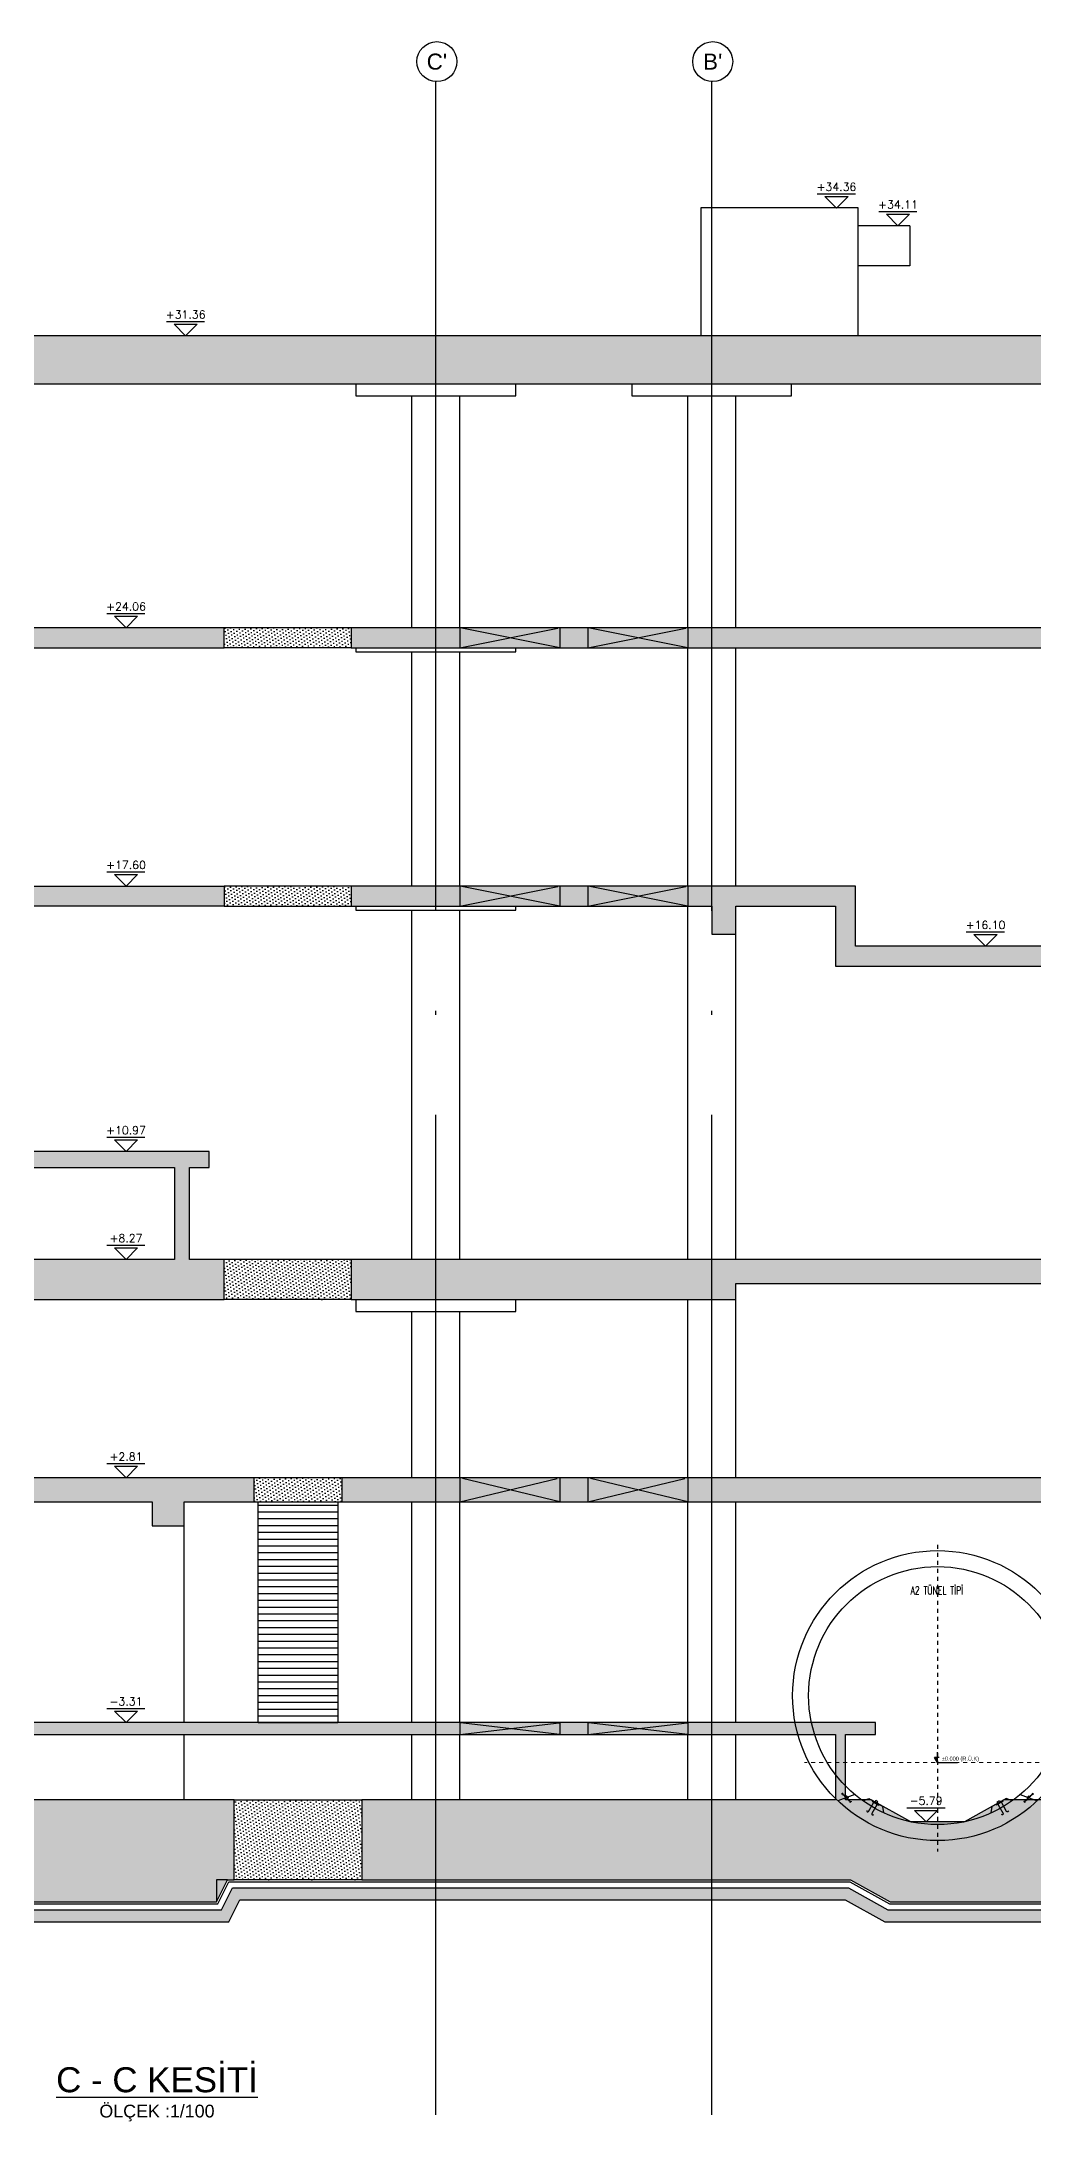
# Model space of a CAD drawing. Header units: millimetres. Extents: x 400408 to 401334, y 4543945 to 4544229.
# Drawn here: x 400843.6 to 400868.4, y 4543952.2 to 4544004.2 of the extents above; entities that cross this region are included whole.
import ezdxf
from ezdxf.enums import TextEntityAlignment as Align

# ---------------------------------------------------------------- set-up
doc = ezdxf.new("R2010")
doc.units = ezdxf.units.MM
for name, pattern in [('AKS', [3, 2.5, -0.25, 0, -0.25]), ('CIZGI', [0.4, 0.25, -0.15]), ('CONTINU', [0]), ('DASHDOT', [1, 0.5, -0.25, 0, -0.25]), ('DASHDOT2', [0.5, 0.25, -0.125, 0, -0.125]), ('HIDDEN', [0.375, 0.25, -0.125])]:
    doc.linetypes.add(name, pattern=pattern)
for name, color, linetype in [('aks prota', 2, 'AKS'), ('AXIS', 8, 'DASHDOT2'), ('caks prota', 4, 'Continuous'), ('görünüş prota', 4, 'Continuous'), ('KALIP', 1, 'Continuous'), ('kesik prota', 2, 'CIZGI'), ('kesit prota', 1, 'Continuous'), ('kesit tarama prota', 252, 'Continuous'), ('KOT', 7, 'Continuous'), ('kot prota', 4, 'Continuous'), ('LINE V2', 7, 'Continuous'), ('merdiven prota', 2, 'Continuous'), ('not prota', 2, 'Continuous'), ('OLCU', 5, 'Continuous'), ('PRT-CST-rc_level', 6, 'Continuous'), ('PRT-CST-rc_levermark', 4, 'Continuous'), ('t35 prota', 3, 'Continuous'), ('taks prota', 7, 'Continuous'), ('tplan prota', 7, 'Continuous'), ('WATER STOP_B', 5, 'Continuous')]:
    doc.layers.add(name, color=color, linetype=linetype)
doc.layers.add('PRT-Geo-Axis', color=12, linetype='DASHDOT', lineweight=18)
doc.styles.add('Arial', font='Arial.ttf')
doc.styles.add('OLCU', font='romanstw.shx')
doc.styles.add('SIMPLXTW', font='simplxtw.shx', dxfattribs={"width": 0.6, "height": 125})
doc.styles.add('TAKS', font='Arial Unicode.ttf')
doc.styles.add('TEXT250', font='romanstw.shx', dxfattribs={"width": 0.8, "height": 25})
doc.styles.add('TUNNELCONSULT', font='Arial.ttf')
pattern_1 = [(36, (401064.47961, 4543652.329636), (-0.014547592, 0.087543451), [0, -0.079375])]

# ---------------------------------------------------------------- blocks, each defined once
blk = doc.blocks.new('KOTK5')
at = {"layer": 'PRT-CST-rc_levermark'}
blk.add_line((217, 160), (-213, 160), dxfattribs=at)
blk.add_lwpolyline([(130, 130), (-130, 130), (0, 0)], close=True, dxfattribs=at)
at = {"layer": 'PRT-CST-rc_level', "style": 'OLCU'}
blk.add_attdef('000.00', text='', height=90, dxfattribs=at).set_placement((0, 193), align=Align.CENTER)
blk = doc.blocks.new('KESITKOT')
at = {"layer": 'KOT', "linetype": 'Continuous'}
h = blk.add_hatch(dxfattribs=at)
h.set_pattern_fill('ANSI31', color=5, scale=200, angle=45, style=0)
h.set_pattern_definition([(90, (63253.653, -35392.017), (25, 5e-15), [])])
h.paths.add_polyline_path([(-150, 260), (0, 260), (0, 0)])
at = {"layer": 'KOT', "color": 4, "linetype": 'Continuous'}
for p, q in [((75, 260), (-150, 260)), ((0, 0), (-150, 260)), ((0, 0), (0, 520)), ((0, 0), (1000, 0))]:
    blk.add_line(p, q, dxfattribs=at)
at = {"layer": 'KOT', "color": 7, "linetype": 'Continuous', "style": 'SIMPLXTW', "width": 0.7}
blk.add_attdef('%%P0.000', (216, 100), '', height=200, dxfattribs=at)
blk = doc.blocks.new('A$C05c5180b')
at = {"layer": 'AXIS', "color": 8, "linetype": 'DASHDOT', "ltscale": 3}
blk.add_line((909, 7722), (909, 60), dxfattribs=at)
at = {"layer": 'KALIP'}
for p, q in [((-1158, 1480), (-1585, 1325)), ((-955, 1324), (-806, 1383)), ((-806, 1383), (-459, 1183)), ((-435, 1024), (-459, 1183)), ((2254, 1024), (2278, 1183)), ((2624, 1383), (2278, 1183)), ((2774, 1324), (2624, 1383)), ((2977, 1480), (3404, 1325))]:
    blk.add_line(p, q, dxfattribs=at)
at = {"layer": 'KALIP', "elevation": 0}
for points in [[(-638, 1333), (-658, 1298), (-606, 1268), (-586, 1303)], [(2457, 1333), (2477, 1298), (2425, 1268), (2405, 1303)]]:
    blk.add_lwpolyline(points, close=True, dxfattribs=at)
at = {"layer": 'KALIP'}
for radius in [3625, 3225]:
    blk.add_circle((909, 3955), radius, dxfattribs=at)
at = {"layer": 'LINE V2', "color": 4, "elevation": 0}
for points in [[(-861, 1086, 1), (-818, 1061), (-696, 1274, -0.414214), (-668, 1281), (-616, 1251, -0.414214), (-609, 1224), (-731, 1011, 1), (-688, 986, -1)], [(2680, 1086, -1), (2637, 1061), (2514, 1274, 0.414214), (2487, 1281), (2435, 1251, 0.414214), (2428, 1224), (2550, 1011, -1), (2507, 986, 1)]]:
    blk.add_lwpolyline(points, format="xyb", dxfattribs=at)
for points in [[(-729, 1316), (-556, 1216), (-546, 1233), (-719, 1333)], [(2548, 1316), (2374, 1216), (2364, 1233), (2538, 1333)]]:
    blk.add_lwpolyline(points, close=True, dxfattribs=at)
at = {"layer": 'PRT-Geo-Axis', "linetype": 'DASHDOT', "ltscale": 3}
blk.add_line((4252, 2280), (-2415, 2280), dxfattribs=at)
at = {"layer": 'WATER STOP_B', "color": 3}
for points in [[(-1339, 1405, 0.57735), (-1339, 1408), (-1368, 1436, 0.57735), (-1371, 1435), (-1378, 1408, -0.57735), (-1381, 1407), (-1419, 1444), (-1424, 1439), (-1427, 1443), (-1422, 1447), (-1450, 1474), (-1454, 1469), (-1458, 1472), (-1453, 1477), (-1470, 1493), (-1488, 1490), (-1492, 1494), (-1467, 1520), (-1463, 1515), (-1466, 1498), (-1449, 1481), (-1444, 1486), (-1441, 1483), (-1445, 1478), (-1418, 1452), (-1414, 1457), (-1410, 1453), (-1415, 1448), (-1383, 1418, 0.57735), (-1380, 1419), (-1374, 1445, -0.57735), (-1370, 1446), (-1329, 1405, -0.57735), (-1330, 1402), (-1355, 1395, 0.57735), (-1356, 1392), (-1324, 1361), (-1320, 1366), (-1316, 1363), (-1321, 1358), (-1294, 1332), (-1289, 1337), (-1285, 1333), (-1290, 1328), (-1273, 1312), (-1255, 1316), (-1251, 1312), (-1276, 1286), (-1280, 1290), (-1277, 1308), (-1294, 1324), (-1299, 1319), (-1302, 1323), (-1298, 1327), (-1325, 1354), (-1330, 1349), (-1333, 1352), (-1328, 1357), (-1366, 1394, -0.57735), (-1366, 1397)], [(3158, 1405, -0.57735), (3157, 1408), (3186, 1436, -0.57735), (3190, 1435), (3196, 1408, 0.57735), (3200, 1407), (3238, 1444), (3242, 1439), (3246, 1443), (3241, 1447), (3268, 1474), (3273, 1469), (3277, 1472), (3272, 1477), (3289, 1493), (3307, 1490), (3311, 1494), (3286, 1520), (3282, 1515), (3285, 1498), (3268, 1481), (3263, 1486), (3260, 1483), (3264, 1478), (3237, 1452), (3232, 1457), (3229, 1453), (3234, 1448), (3202, 1418, -0.57735), (3199, 1419), (3193, 1445, 0.57735), (3189, 1446), (3148, 1405, 0.57735), (3148, 1402), (3174, 1395, -0.57735), (3174, 1392), (3143, 1361), (3138, 1366), (3135, 1363), (3140, 1358), (3112, 1332), (3108, 1337), (3104, 1333), (3109, 1328), (3092, 1312), (3074, 1316), (3070, 1312), (3095, 1286), (3099, 1290), (3096, 1308), (3113, 1324), (3118, 1319), (3121, 1323), (3117, 1327), (3144, 1354), (3148, 1349), (3152, 1352), (3147, 1357), (3185, 1394, 0.57735), (3184, 1397)]]:
    blk.add_lwpolyline(points, format="xyb", close=True, dxfattribs=at)
at = {"layer": 'OLCU'}
ref = blk.add_blockref('KESITKOT', (909, 2280), dxfattribs=dict(at, xscale=0.4999999999987873, yscale=0.4999999999987873, zscale=0.4999999999987873))
ref.add_attrib('%%P0.000', '%%P0.000 (R.Ü.K)', (1017, 2330), dxfattribs={"layer": 'KOT', "color": 1, "linetype": 'Continuous', "height": 100, "style": 'TUNNELCONSULT'})
at = {"layer": 'not prota', "style": 'TEXT250', "width": 0.7}
blk.add_text('A2 TÜNEL TİPİ', height=200, dxfattribs=at).set_placement((891, 6585), align=Align.MIDDLE_CENTER)
blk = doc.blocks.new('C-C Kesiti')
at = {"layer": 'kesit tarama prota'}
h = blk.add_hatch(color=256, dxfattribs=at)
h.dxf.hatch_style = 1
h.paths.add_polyline_path([(401046.007, 4543996.869), (401004.708, 4543996.869), (401004.708, 4543999.869), (401004.338, 4543999.869), (401004.338, 4543995.669), (401033.007, 4543995.669), (401037.007, 4543995.669), (401044.507, 4543995.669), (401044.507, 4543989.569), (401025.984, 4543989.569), (401025.984, 4543989.069), (401044.507, 4543989.069), (401044.507, 4543981.609), (401038.607, 4543981.609), (401038.607, 4543983.109), (401025.984, 4543983.109), (401025.984, 4543982.609), (401035.007, 4543982.609), (401035.007, 4543981.909), (401035.607, 4543981.909), (401035.607, 4543982.609), (401038.107, 4543982.609), (401038.107, 4543981.109), (401044.507, 4543981.109), (401044.507, 4543973.779), (401025.984, 4543973.779), (401025.984, 4543972.779), (401035.607, 4543972.779), (401035.607, 4543973.179), (401044.207, 4543973.179), (401044.207, 4543968.319), (401025.757, 4543968.319), (401025.757, 4543967.719), (401044.207, 4543967.719), (401044.207, 4543960.269), (401042.316, 4543960.269), (401041.327, 4543959.719), (401039.987, 4543959.719), (401038.997, 4543960.269), (401038.356, 4543960.269), (401038.356, 4543961.899), (401039.107, 4543961.899), (401039.107, 4543962.199), (401010.207, 4543962.199), (401010.207, 4543961.899), (401010.956, 4543961.899), (401010.956, 4543960.269), (401010.316, 4543960.269), (401009.327, 4543959.719), (401007.987, 4543959.719), (401006.997, 4543960.269), (401005.107, 4543960.269), (401005.107, 4543967.719), (401021.007, 4543967.719), (401021.007, 4543967.119), (401021.807, 4543967.119), (401021.807, 4543967.719), (401023.557, 4543967.719), (401023.557, 4543968.319), (401005.108, 4543968.319), (401005.108, 4543972.779), (401022.808, 4543972.779), (401022.808, 4543973.779), (401021.94, 4543973.779), (401021.94, 4543976.079), (401022.435, 4543976.079), (401022.435, 4543976.479), (401014.524, 4543976.479), (401014.524, 4543976.079), (401021.569, 4543976.079), (401021.569, 4543973.779), (401013.313, 4543973.779), (401013.313, 4543976.479), (401006.118, 4543976.479), (401006.118, 4543976.079), (401006.613, 4543976.079), (401006.613, 4543973.779), (401003.307, 4543973.779), (401003.307, 4543960.521), (401002.507, 4543960.521), (401002.507, 4543957.719), (401022.62, 4543957.719), (401022.895, 4543958.269), (401023.057, 4543958.269), (401023.057, 4543960.269), (401011.206, 4543960.269), (401011.206, 4543961.899), (401038.106, 4543961.899), (401038.106, 4543960.269), (401026.257, 4543960.269), (401026.257, 4543958.269), (401038.479, 4543958.269), (401039.468, 4543957.719), (401041.845, 4543957.719), (401042.835, 4543957.719), (401046.807, 4543957.719), (401046.807, 4543960.269), (401046.007, 4543960.269)])
h.paths.add_polyline_path([(401012.802, 4543976.079), (401012.802, 4543973.779), (401006.984, 4543973.779), (401006.984, 4543976.079)], flags=16)
h = blk.add_hatch(color=256, dxfattribs=at)
h.dxf.hatch_style = 1
h.paths.add_polyline_path([(401022.808, 4543989.569), (401014.524, 4543989.569), (401014.524, 4543989.069), (401022.808, 4543989.069)])
h = blk.add_hatch(dxfattribs=at)
h.set_pattern_fill('DOTS', color=2, scale=0.05, angle=36)
h.set_pattern_definition(pattern_1)
h.paths.add_polyline_path([(401025.984, 4543989.569), (401022.808, 4543989.569), (401022.808, 4543989.069), (401025.984, 4543989.069)])
h = blk.add_hatch(color=256, dxfattribs=at)
h.dxf.hatch_style = 1
h.paths.add_polyline_path([(401022.808, 4543983.109), (401014.524, 4543983.109), (401014.524, 4543982.609), (401022.808, 4543982.609)])
h = blk.add_hatch(dxfattribs=at)
h.set_pattern_fill('DOTS', color=2, scale=0.05, angle=36)
h.set_pattern_definition(pattern_1)
h.paths.add_polyline_path([(401025.984, 4543983.109), (401022.808, 4543983.109), (401022.808, 4543982.609), (401025.984, 4543982.609)])
h = blk.add_hatch(dxfattribs=at)
h.set_pattern_fill('DOTS', color=2, scale=0.05, angle=36)
h.set_pattern_definition(pattern_1)
h.paths.add_polyline_path([(401025.984, 4543973.779), (401022.808, 4543973.779), (401022.808, 4543972.779), (401025.984, 4543972.779)])
h = blk.add_hatch(dxfattribs=at)
h.set_pattern_fill('DOTS', color=2, scale=0.05, angle=36)
h.set_pattern_definition(pattern_1)
h.paths.add_polyline_path([(401025.757, 4543968.319), (401023.557, 4543968.319), (401023.557, 4543967.719), (401025.757, 4543967.719)])
h = blk.add_hatch(dxfattribs=at)
h.set_pattern_fill('DOTS', color=2, scale=0.05, angle=36)
h.set_pattern_definition(pattern_1)
h.paths.add_polyline_path([(401026.257, 4543960.269), (401023.057, 4543960.269), (401023.057, 4543958.269), (401026.257, 4543958.269)])
h = blk.add_hatch(dxfattribs=at)
h.set_pattern_fill('AR-CONC', color=253, scale=0.001)
h.set_pattern_definition([(50, (401223.6973, 4543652.32964), (0.18218467, -0.015939086), [0.01905, -0.20955]), (355, (401223.6973, 4543652.32964), (-0.03524342, 0.191056845), [0.01524, -0.16764058]), (100.451445, (401223.71249, 4543652.3283), (0.14694125, 0.17511775), [0.01619001, -0.178090245]), (46.1842, (401223.6973, 4543652.38044), (0.27107904, -0.04204233), [0.028575, -0.314325]), (96.63556, (401223.7199, 4543652.37693), (0.23740413, 0.24742612), [0.02428502, -0.2671356]), (351.18415, (401223.6973, 4543652.38044), (0.23740413, 0.24742612), [0.02285997, -0.25145973]), (21, (401223.7227, 4543652.36774), (0.15161439, -0.1022652), [0.01905, -0.20955]), (326, (401223.7227, 4543652.36774), (0.06180203, 0.18418797), [0.01524, -0.16764]), (71.451445, (401223.73534, 4543652.35921), (0.21341642, 0.08192277), [0.01619001, -0.17808994]), (37.5, (401223.697303, 4543652.329636), (0.003088603, 0.084555039), [0, -0.165608, 0, -0.17018, 0, -0.168275]), (7.5, (401223.6973, 4543652.32964), (0.066819663, 0.100180575), [0, -0.097028, 0, -0.161798, 0, -0.064135]), (327.5, (401223.64066, 4543652.329636), (0.135590595, -0.005728744), [0, -0.0635, 0, -0.19812, 0, -0.26289]), (317.5, (401223.61526, 4543652.32964), (0.14812918, 0.02542649), [0, -0.08255, 0, -0.131572, 0, -0.18669])])
h.paths.add_polyline_path([(401007.416, 4543957.519), (401005.974, 4543957.521), (401002.507, 4543957.521), (401002.507, 4543957.221), (401005.896, 4543957.221), (401007.339, 4543957.219), (401022.929, 4543957.219), (401023.204, 4543957.769), (401038.349, 4543957.769), (401039.339, 4543957.219), (401041.975, 4543957.219), (401042.964, 4543957.219), (401046.807, 4543957.219), (401046.807, 4543957.519), (401042.887, 4543957.519), (401041.897, 4543957.519), (401039.416, 4543957.519), (401038.427, 4543958.069), (401023.019, 4543958.069), (401022.744, 4543957.519)])
at = {"layer": 'aks prota', "ltscale": 10}
for p, q in [((401028.107, 4543952.395), (401028.107, 4544003.223)), ((401035.007, 4543952.395), (401035.007, 4544003.223))]:
    blk.add_line(p, q, dxfattribs=at)
at = {"layer": 'caks prota', "ltscale": 0.05}
for centre in [(401028.132, 4544003.722), (401035.032, 4544003.722)]:
    blk.add_circle(centre, 0.5, dxfattribs=at)
at = {"layer": 'görünüş prota'}
for p, q in [((401027.507, 4543989.569), (401027.507, 4543995.369)), ((401028.707, 4543989.569), (401028.707, 4543995.369)), ((401034.407, 4543989.569), (401034.407, 4543995.369)), ((401035.607, 4543989.569), (401035.607, 4543995.369)), ((401034.407, 4543983.109), (401034.407, 4543989.069)), ((401035.607, 4543983.109), (401035.607, 4543989.069)), ((401027.507, 4543983.109), (401027.507, 4543988.969)), ((401028.707, 4543983.109), (401028.707, 4543988.969)), ((401027.507, 4543973.779), (401027.507, 4543982.509)), ((401028.707, 4543973.779), (401028.707, 4543982.509)), ((401034.407, 4543973.779), (401034.407, 4543982.609)), ((401035.607, 4543973.779), (401035.607, 4543981.909)), ((401027.507, 4543968.319), (401027.507, 4543972.479)), ((401028.707, 4543968.319), (401028.707, 4543972.479)), ((401034.407, 4543968.319), (401034.407, 4543972.779)), ((401035.607, 4543968.319), (401035.607, 4543972.779)), ((401021.807, 4543962.199), (401021.807, 4543967.719)), ((401027.507, 4543962.199), (401027.507, 4543967.719)), ((401028.707, 4543962.199), (401028.707, 4543967.719)), ((401034.407, 4543962.199), (401034.407, 4543967.719)), ((401035.607, 4543962.199), (401035.607, 4543967.719)), ((401021.807, 4543960.269), (401021.807, 4543961.899)), ((401027.507, 4543960.269), (401027.507, 4543961.899)), ((401028.707, 4543960.269), (401028.707, 4543961.899)), ((401034.407, 4543960.269), (401034.407, 4543961.899)), ((401035.607, 4543960.269), (401035.607, 4543961.899)), ((401022.651, 4543957.669), (401022.926, 4543958.219)), ((401022.926, 4543958.219), (401038.466, 4543958.219)), ((401038.466, 4543958.219), (401039.455, 4543957.669)), ((401002.507, 4543957.669), (401022.651, 4543957.669)), ((401039.455, 4543957.669), (401046.807, 4543957.669))]:
    blk.add_line(p, q, dxfattribs=at)
for points in [[(401038.667, 4543996.869), (401038.667, 4544000.069), (401034.733, 4544000.069), (401034.733, 4543996.869)], [(401039.967, 4543999.619), (401039.967, 4543998.619), (401038.667, 4543998.619)], [(401039.967, 4543999.619), (401038.667, 4543999.619)], [(401026.107, 4543995.669), (401026.107, 4543995.369), (401030.107, 4543995.369), (401030.107, 4543995.669)], [(401033.007, 4543995.669), (401033.007, 4543995.369), (401037.007, 4543995.369), (401037.007, 4543995.669)], [(401025.984, 4543989.569), (401022.808, 4543989.569)], [(401025.984, 4543989.069), (401022.808, 4543989.069)], [(401026.107, 4543989.069), (401026.107, 4543988.969), (401030.107, 4543988.969), (401030.107, 4543989.069)], [(401025.984, 4543983.109), (401022.808, 4543983.109)], [(401022.808, 4543982.609), (401025.984, 4543982.609)], [(401026.107, 4543982.609), (401026.107, 4543982.509), (401030.107, 4543982.509), (401030.107, 4543982.609)], [(401025.984, 4543973.779), (401022.808, 4543973.779)], [(401025.984, 4543972.779), (401022.808, 4543972.779)], [(401026.107, 4543972.779), (401026.107, 4543972.479), (401030.107, 4543972.479), (401030.107, 4543972.779)], [(401025.757, 4543968.319), (401023.557, 4543968.319)], [(401023.557, 4543967.719), (401025.757, 4543967.719)], [(401023.657, 4543962.199), (401023.657, 4543967.719)], [(401025.657, 4543967.719), (401025.657, 4543962.199)], [(401023.657, 4543967.639), (401025.657, 4543967.639)], [(401023.657, 4543967.469), (401025.657, 4543967.469)], [(401023.657, 4543967.299), (401025.657, 4543967.299)], [(401023.657, 4543967.129), (401025.657, 4543967.129)], [(401023.657, 4543966.959), (401025.657, 4543966.959)], [(401023.657, 4543966.789), (401025.657, 4543966.789)], [(401023.657, 4543966.619), (401025.657, 4543966.619)], [(401023.657, 4543966.449), (401025.657, 4543966.449)], [(401023.657, 4543966.279), (401025.657, 4543966.279)], [(401023.657, 4543966.109), (401025.657, 4543966.109)], [(401023.657, 4543965.939), (401025.657, 4543965.939)], [(401023.657, 4543965.769), (401025.657, 4543965.769)], [(401023.657, 4543965.599), (401025.657, 4543965.599)], [(401023.657, 4543965.429), (401025.657, 4543965.429)], [(401023.657, 4543965.259), (401025.657, 4543965.259)], [(401023.657, 4543965.089), (401025.657, 4543965.089)], [(401023.657, 4543964.919), (401025.657, 4543964.919)], [(401023.657, 4543964.749), (401025.657, 4543964.749)], [(401023.657, 4543964.579), (401025.657, 4543964.579)], [(401023.657, 4543964.409), (401025.657, 4543964.409)], [(401023.657, 4543964.239), (401025.657, 4543964.239)], [(401023.657, 4543964.069), (401025.657, 4543964.069)], [(401023.657, 4543963.899), (401025.657, 4543963.899)], [(401023.657, 4543963.729), (401025.657, 4543963.729)], [(401023.657, 4543963.559), (401025.657, 4543963.559)], [(401023.657, 4543963.389), (401025.657, 4543963.389)], [(401023.657, 4543963.219), (401025.657, 4543963.219)], [(401023.657, 4543963.049), (401025.657, 4543963.049)], [(401023.657, 4543962.879), (401025.657, 4543962.879)], [(401023.657, 4543962.709), (401025.657, 4543962.709)], [(401023.657, 4543962.539), (401025.657, 4543962.539)], [(401023.657, 4543962.369), (401025.657, 4543962.369)], [(401023.657, 4543962.199), (401025.657, 4543962.199)], [(401023.057, 4543960.269), (401026.257, 4543960.269)], [(401002.507, 4543957.221), (401005.896, 4543957.221), (401007.339, 4543957.219), (401022.929, 4543957.219), (401023.204, 4543957.769), (401038.349, 4543957.769), (401039.339, 4543957.219), (401041.975, 4543957.219), (401042.964, 4543957.219), (401046.807, 4543957.219), (401046.807, 4543958.269), (401046.807, 4543958.269)], [(401002.507, 4543957.521), (401005.974, 4543957.521), (401007.416, 4543957.519), (401022.744, 4543957.519), (401023.019, 4543958.069), (401038.427, 4543958.069), (401039.416, 4543957.519), (401041.897, 4543957.519), (401042.887, 4543957.519), (401046.807, 4543957.519)], [(401026.257, 4543958.269), (401023.057, 4543958.269)]]:
    blk.add_lwpolyline(points, dxfattribs=at)
at = {"layer": 'kesik prota', "ltscale": 10}
blk.add_lwpolyline([(401022.895, 4543958.269), (401022.62, 4543958.269), (401022.62, 4543957.719)], dxfattribs=at)
at = {"layer": 'kesit prota'}
for points in [[(401004.338, 4543999.869), (401004.338, 4543995.669), (401033.007, 4543995.669), (401033.007, 4543995.669), (401037.007, 4543995.669), (401037.007, 4543995.669)], [(401037.007, 4543995.669), (401044.507, 4543995.669)], [(401044.507, 4543989.569), (401025.984, 4543989.569), (401025.984, 4543989.069), (401044.507, 4543989.069)], [(401044.507, 4543981.609), (401038.607, 4543981.609), (401038.607, 4543983.109), (401025.984, 4543983.109), (401025.984, 4543982.609), (401035.007, 4543982.609), (401035.007, 4543981.909), (401035.607, 4543981.909), (401035.607, 4543982.609), (401038.107, 4543982.609), (401038.107, 4543981.109), (401044.507, 4543981.109)], [(401044.507, 4543973.779), (401025.984, 4543973.779), (401025.984, 4543972.779), (401035.607, 4543972.779), (401035.607, 4543973.179), (401044.207, 4543973.179)], [(401044.207, 4543968.319), (401025.757, 4543968.319), (401025.757, 4543967.719), (401044.207, 4543967.719)], [(401044.207, 4543960.269), (401042.316, 4543960.269), (401041.327, 4543959.719), (401039.987, 4543959.719), (401038.997, 4543960.269), (401038.356, 4543960.269), (401038.356, 4543961.899), (401039.107, 4543961.899), (401039.107, 4543962.199), (401010.207, 4543962.199)], [(401005.107, 4543967.719), (401021.007, 4543967.719), (401021.007, 4543967.119), (401021.807, 4543967.119), (401021.807, 4543967.719), (401023.557, 4543967.719), (401023.557, 4543968.319), (401005.108, 4543968.319)], [(401005.108, 4543972.779), (401022.808, 4543972.779), (401022.808, 4543973.779), (401021.94, 4543973.779), (401021.94, 4543976.079), (401022.435, 4543976.079), (401022.435, 4543976.479), (401014.524, 4543976.479)], [(401014.524, 4543976.079), (401021.569, 4543976.079), (401021.569, 4543973.779), (401013.313, 4543973.779)], [(401002.507, 4543957.719), (401022.62, 4543957.719), (401022.895, 4543958.269), (401023.057, 4543958.269), (401023.057, 4543960.269), (401011.206, 4543960.269)], [(401011.206, 4543961.899), (401038.106, 4543961.899), (401038.106, 4543960.269), (401026.257, 4543960.269), (401026.257, 4543958.269), (401038.479, 4543958.269), (401039.468, 4543957.719), (401041.845, 4543957.719), (401042.835, 4543957.719), (401046.807, 4543957.719)], [(401046.007, 4543996.869), (401004.708, 4543996.869)]]:
    blk.add_lwpolyline(points, dxfattribs=at)
for points in [[(401014.524, 4543989.569), (401014.524, 4543989.069), (401022.808, 4543989.069), (401022.808, 4543989.569)], [(401022.808, 4543982.609), (401014.524, 4543982.609), (401014.524, 4543983.109), (401022.808, 4543983.109)]]:
    blk.add_lwpolyline(points, close=True, dxfattribs=at)
at = {"layer": 'merdiven prota', "linetype": 'HIDDEN', "ltscale": 10}
for points in [[(401028.707, 4543989.569), (401028.707, 4543989.069), (401031.206, 4543989.569), (401031.206, 4543989.069), (401028.707, 4543989.569)], [(401031.907, 4543989.569), (401031.907, 4543989.069), (401034.407, 4543989.569), (401034.407, 4543989.069), (401031.907, 4543989.569)], [(401028.707, 4543983.109), (401028.707, 4543982.609), (401031.206, 4543983.109), (401031.206, 4543982.609), (401028.707, 4543983.109)], [(401031.907, 4543983.109), (401031.907, 4543982.609), (401034.407, 4543983.109), (401034.407, 4543982.609), (401031.907, 4543983.109)], [(401028.707, 4543968.319), (401028.707, 4543967.719), (401031.207, 4543968.319), (401031.206, 4543967.719), (401028.707, 4543968.319)], [(401031.907, 4543968.319), (401031.907, 4543967.719), (401034.407, 4543968.319), (401034.407, 4543967.719), (401031.907, 4543968.319)], [(401028.707, 4543962.199), (401028.707, 4543961.899), (401031.207, 4543962.199), (401031.207, 4543961.899), (401028.707, 4543962.199)], [(401031.907, 4543962.199), (401031.907, 4543961.899), (401034.407, 4543962.199), (401034.407, 4543961.899), (401031.907, 4543962.199)]]:
    blk.add_lwpolyline(points, dxfattribs=at)
at = {"layer": 'kesit prota', "xscale": 0.001, "yscale": 0.001, "zscale": 0.001}
blk.add_blockref('A$C05c5180b', (401039.747, 4543958.919), dxfattribs=at)
at = {"layer": 'kot prota', "linetype": 'CONTINU', "ltscale": 0.1}
ref = blk.add_blockref('KOTK5', (401038.128, 4544000.062), dxfattribs=dict(at, xscale=-0.002222222222222222, yscale=0.002222222222222221, zscale=0.002222222222222222, rotation=359.9999999999409))
ref.add_attrib('000.00', '+34.36', dxfattribs={"layer": 'PRT-CST-rc_level', "height": 0.2, "style": 'OLCU'}).set_placement((401038.128, 4544000.491), align=Align.CENTER)
ref = blk.add_blockref('KOTK5', (401039.667, 4543999.619), dxfattribs=dict(at, xscale=-0.002222222222222222, yscale=0.002222222222222221, zscale=0.002222222222222222, rotation=359.9999999999409))
ref.add_attrib('000.00', '+34.11', dxfattribs={"layer": 'PRT-CST-rc_level', "height": 0.2, "style": 'OLCU'}).set_placement((401039.667, 4544000.049), align=Align.CENTER)
ref = blk.add_blockref('KOTK5', (401021.846, 4543996.869), dxfattribs=dict(at, xscale=-0.002222222222222222, yscale=0.002222222222222221, zscale=0.002222222222222222, rotation=359.9999999999409))
ref.add_attrib('000.00', '+31.36', dxfattribs={"layer": 'PRT-CST-rc_level', "height": 0.2, "style": 'OLCU'}).set_placement((401021.846, 4543997.299), align=Align.CENTER)
ref = blk.add_blockref('KOTK5', (401020.355, 4543989.569), dxfattribs=dict(at, xscale=-0.002222222222222222, yscale=0.002222222222222221, zscale=0.002222222222222222, rotation=359.9999999999409))
ref.add_attrib('000.00', '+24.06', dxfattribs={"layer": 'PRT-CST-rc_level', "height": 0.2, "style": 'OLCU'}).set_placement((401020.355, 4543989.999), align=Align.CENTER)
ref = blk.add_blockref('KOTK5', (401020.355, 4543983.109), dxfattribs=dict(at, xscale=-0.002222222222222222, yscale=0.002222222222222221, zscale=0.002222222222222222, rotation=359.9999999999409))
ref.add_attrib('000.00', '+17.60', dxfattribs={"layer": 'PRT-CST-rc_level', "height": 0.2, "style": 'OLCU'}).set_placement((401020.355, 4543983.539), align=Align.CENTER)
ref = blk.add_blockref('KOTK5', (401041.857, 4543981.609), dxfattribs=dict(at, xscale=-0.002222222222222222, yscale=0.002222222222222221, zscale=0.002222222222222222, rotation=359.9999999999409))
ref.add_attrib('000.00', '+16.10', dxfattribs={"layer": 'PRT-CST-rc_level', "height": 0.2, "style": 'OLCU'}).set_placement((401041.857, 4543982.039), align=Align.CENTER)
ref = blk.add_blockref('KOTK5', (401020.355, 4543976.479), dxfattribs=dict(at, xscale=-0.002222222222222222, yscale=0.002222222222222221, zscale=0.002222222222222222, rotation=359.9999999999409))
ref.add_attrib('000.00', '+10.97', dxfattribs={"layer": 'PRT-CST-rc_level', "height": 0.2, "style": 'OLCU'}).set_placement((401020.355, 4543976.909), align=Align.CENTER)
ref = blk.add_blockref('KOTK5', (401020.355, 4543973.779), dxfattribs=dict(at, xscale=-0.002222222222222222, yscale=0.002222222222222221, zscale=0.002222222222222222, rotation=359.9999999999409))
ref.add_attrib('000.00', '+8.27', dxfattribs={"layer": 'PRT-CST-rc_level', "height": 0.2, "style": 'OLCU'}).set_placement((401020.355, 4543974.209), align=Align.CENTER)
ref = blk.add_blockref('KOTK5', (401020.355, 4543968.319), dxfattribs=dict(at, xscale=-0.002222222222222222, yscale=0.002222222222222221, zscale=0.002222222222222222, rotation=359.9999999999409))
ref.add_attrib('000.00', '+2.81', dxfattribs={"layer": 'PRT-CST-rc_level', "height": 0.2, "style": 'OLCU'}).set_placement((401020.355, 4543968.749), align=Align.CENTER)
ref = blk.add_blockref('KOTK5', (401020.355, 4543962.199), dxfattribs=dict(at, xscale=-0.002222222222222222, yscale=0.002222222222222221, zscale=0.002222222222222222, rotation=359.9999999999409))
ref.add_attrib('000.00', '-3.31', dxfattribs={"layer": 'PRT-CST-rc_level', "height": 0.2, "style": 'OLCU'}).set_placement((401020.355, 4543962.629), align=Align.CENTER)
ref = blk.add_blockref('KOTK5', (401040.37, 4543959.717), dxfattribs=dict(at, xscale=-0.002222222222222222, yscale=0.002222222222222221, zscale=0.002222222222222222, rotation=359.9999999999409))
ref.add_attrib('000.00', '-5.79', dxfattribs={"layer": 'PRT-CST-rc_level', "height": 0.2, "style": 'OLCU'}).set_placement((401040.37, 4543960.146), align=Align.CENTER)
at = {"layer": 't35 prota', "style": 'Arial'}
blk.add_text('ÖLÇEK :1/100', height=0.32, dxfattribs=at).set_placement((401021.129, 4543952.474), align=Align.MIDDLE)
at = {"layer": 'taks prota', "style": 'TAKS'}
for s, p in [("C'", (401028.132, 4544003.722)), ("B'", (401035.032, 4544003.722))]:
    blk.add_text(s, height=0.4, rotation=359.5052, dxfattribs=at).set_placement(p, align=Align.MIDDLE_CENTER)
at = {"layer": 'tplan prota', "style": 'Arial'}
blk.add_text('%%UC - C KESİTİ', height=0.625, dxfattribs=at).set_placement((401021.129, 4543953.349), align=Align.MIDDLE)

msp = doc.modelspace()

# ---------------------------------------------------------------- block references
msp.add_blockref('C-C Kesiti', (-174.66, 0))

doc.saveas('drawing.dxf')
